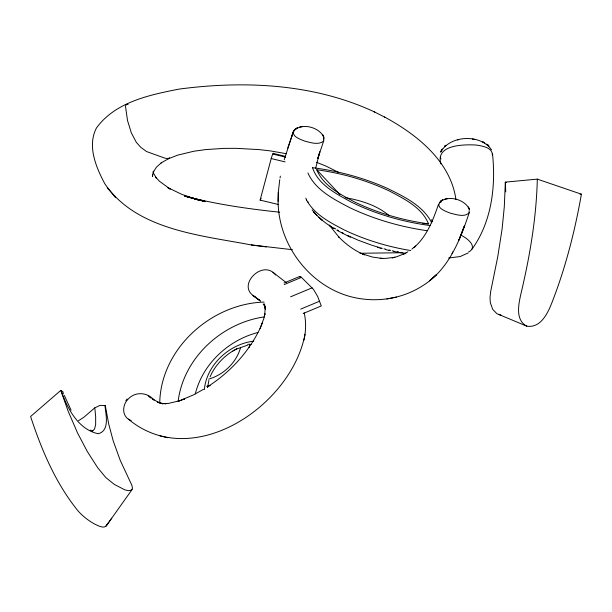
<?xml version="1.0" encoding="UTF-8"?>
<svg xmlns="http://www.w3.org/2000/svg" width="612" height="612" viewBox="0 0 612 612"><rect width="100%" height="100%" fill="white"/><g stroke="black" fill="none" stroke-linecap="round" stroke-linejoin="round"><path stroke-width="0.92" d="M469.06 210.857L469.243 212.609C460.308 239.636 448.994 268.706 424.009 284.871C406.207 296.812 384.114 301.708 362.901 299.008C315.387 293.538 278.261 248.434 278.116 201.279L278.299 192.168L279.76 179.683M505.336 182.139L537.313 179.132L581.4 194.188C574.974 230.747 565.756 266.924 552.345 301.571C548.145 312.434 541.069 328.415 526.787 326.158L496.86 313.65L492.714 309.343L490.296 302.611L490.036 297.424L490.663 291.633L497.808 256.451L502.131 228.773L504.303 206.787L505.336 182.139L505.734 191.87M159.732 402.78C160.841 348.71 211.224 303.667 264.101 302.068M278.116 201.279L278.338 192.306M537.313 179.132C536.387 218.056 529.793 256.596 520.797 294.403C518.486 304.753 515.258 320.122 526.787 326.158M204.347 389.622C206.642 364.737 229.362 343.936 253.766 341.152M452.673 251.945L452.589 252.504M249.604 344.196L249.13 347.517M178.138 401.457C183.294 358.112 221.819 322.853 264.338 316.909M207.621 387.518L208.86 380.473M492.4 154.928C492.278 147.308 482.187 146.046 476.358 145.044C464.164 144.348 435.17 144.478 440.877 163.863M280.059 177.924L280.35 176.157M304.998 334.19C291.802 405.435 192.864 472.931 128.298 419.105C121.658 414.561 122.691 404.463 128.007 399.292C134.9 391.336 147.415 392.055 154.125 400.095L151.983 398.588L159.143 402.75M304.026 339.997C305.916 331.084 306.237 321.759 304.187 312.847M315.677 168.231L319.808 151.83L317.727 158.562L323.809 140.615L323.465 138.549M106.748 524.844C104.973 529.564 97.996 525.624 95.028 524.255C88.572 520.781 82.697 516.207 77.854 510.691C55.6 483.159 41.555 449.889 30.6 416.497L60.787 390.387L62.967 391.779L63.342 393.883M294.012 130.899C290.937 136.43 300.829 139.467 304.669 141.089C310.529 142.573 318.339 145.342 323.58 141.127M439.714 202.687C435.798 208.057 446.301 211.576 450.095 213.083C455.917 214.452 464.584 217.75 469.243 212.609M195.297 393.921C202.641 363.979 228.375 340.058 257.935 332.477M169.317 157.613L168.82 158.546L161.086 162.914L161.713 162.486L156.473 167.099L153.367 171.934L153.704 171.199L152.503 176.065L152.526 174.16L152.541 176.57L152.419 174.963M278.651 204.561L260.131 200.109L271.468 157.582L272.669 154.155L273.694 153.161M284.197 159.816L293.4 131.58L287.732 148.096M240.638 347.325C236.538 362.564 223.663 374.743 208.661 379.165M291.457 137.264L293.163 132.085M262.234 323.312L262.609 322.425L260.092 328.476L263.864 318.393L264.958 313.757L264.744 314.843L265.187 307.874L265.325 309.114L264.675 305.618L265.424 308.119L264.162 304.937L265.042 306.505M438.597 204.079C433.128 219.769 426.985 236.331 414.056 247.508L415.693 246.039L411.899 249.099M440.931 151.661L441.596 150.169L440.931 151.661C450.608 135 480.672 133.906 491.528 149.825M440.717 152.243L441.107 151.187M299.314 277.014L299.826 276.417L301.096 277.014L313.459 289.346L317.704 296.545L321.269 305.954L303.17 313.52M210.061 376.946C214.628 365.685 225.094 354.509 236.875 348.825L232.889 351.005M260.429 327.657C249.183 351.556 230.655 371.652 208.654 386.088M260.131 200.109L261.125 198.319M60.787 390.387L68.108 411.119L77.663 433.212L87.332 451.557L97.721 467.759L105.723 477.452L114.176 484.329L124.71 489.807L128.489 490.671L131.526 490.113L132.498 488.284L131.871 485.301L120.289 460.499L113.22 440.923L108.722 424.078L105.295 405.588L100.024 405.373L94.799 407.822L95.663 416.688L95.656 424.514L94.592 428.943L92.473 431.208M468.532 252.075C478.63 246.835 466.749 237.739 460.683 235.1M471.936 249.275C491.681 221.881 495.98 186.392 492.476 153.566M132.138 489.478L106.603 525.379M105.891 526.381L111.721 518.188M452.344 253.024L451.954 253.506M125.827 400.707L127.204 399.009M293.607 131.029C301.563 122.278 319.403 127.059 323.916 137.356L322.922 134.969L324.161 139.031M294.012 130.471L297.348 127.793L294.877 129.453M439.447 202.457C447.785 194.601 464.868 199.16 469.35 209.342L468.356 206.955L469.565 209.993M440.311 201.447L442.782 199.787L440.877 200.889M94.715 407.898L83.928 417.208L78.489 420.719M468.05 253.001L460.216 256.535L448.65 257.996M203.574 389.293L193.507 394.885L179.148 400.959L184.64 398.947L183.799 399.253M403.599 254.187L407.86 251.823M405.878 253.123L396.943 256.665L392.238 257.843L394.885 257.331L385.162 258.432L380.19 258.356L382.752 258.509L372.647 257.101L362.702 254.018L364.637 254.837C354.685 250.843 345.902 244.364 338.497 236.668L338.941 237.135L329.225 225.032M236.546 349.008L247.638 345.16M440.365 202.32L441.145 202.021M284.09 282.989L299.826 276.417M284.236 284.565L301.479 277.366M290.585 296.812L312.135 287.816M300.668 309.121L319.632 301.203M180.043 400.623L168.453 403.43L164.674 403.721L165.921 403.66L160.474 403.232L163.159 403.859L157.276 401.962L159.824 403.086M457.646 139.911L458.709 139.697M210.245 385.652L206.741 386.233M386.853 298.939L396.423 297.111M302.091 126.661L299.605 127.051M447.525 198.648L445.039 199.045M247.776 344.38L248.694 344.273M580.084 194.318L581.4 194.188M402.405 252.718L359.948 253.269M251.172 344.648L249.696 344.265M263.16 304.072L264.728 304.057M422.831 223.533L428.53 223.847C421.859 207.544 404.593 199.076 389.89 191.258C366.84 180.28 341.993 173.196 316.718 169.754C323.388 186.056 340.655 194.532 355.358 202.35C378.407 213.32 403.254 220.412 428.53 223.847M292.505 249.704L251.264 244.945C200.874 235.268 136.384 230.227 104.813 183.738C96.069 167.39 87.049 145.993 96.428 128.03C115.14 102.036 149.703 94.822 179.347 89.061C244.532 80.47 313.604 83.676 373.986 111.698L374.781 112.103M279.692 212.203C247.661 208.83 215.646 204.232 184.464 196.016M312.426 167.68C338.268 170.893 363.727 177.771 387.511 188.435C404.096 196.659 423.014 205.555 431.774 222.867M251.264 244.945L266.365 246.919M430.297 225.576C402.857 221.919 375.86 214.162 350.99 201.96C336.225 193.767 318.232 184.893 312.556 167.742M427.283 230.732C400.47 226.891 374.116 219.287 349.643 207.621C333.815 199.26 315.57 190.171 307.905 172.974M472.349 139.077L474.736 139.437M345.168 197.645C360.782 200.346 376.793 205.242 389.11 215.585M405.595 253.636L393.753 251.478M501.006 315.042L498.818 314.568M410.805 250.553C387.84 246.804 365.326 239.996 344.311 229.967C330.197 222.615 314.568 214.628 306.604 200.139M128.153 104.331L126.279 104.422L125.491 106.32L127.533 120.602L131.358 132.934L136.323 142.359L140.752 147.285L146.551 151.547L164.85 158.141L168.491 158.707L177.732 155.119L194.05 151.195L205.831 149.573L223.877 148.395L235.857 148.326L259.144 149.603L270.267 150.889L286.47 153.727M397.157 251.792L398.772 252.09M392.254 250.782L393.899 251.134M160.069 435.935L167.757 437.695M388.957 250.033L390.609 250.415M405.557 253.575L403.706 252.963M273.09 153.398L285.131 156.29M272.73 154.04L285.697 157.154M271.2 158.554L285.093 161.889M385.659 249.574L389.722 250.568M193.109 198.25L204.791 201.226L186.538 196.536M383.984 248.793L385.644 249.222M186.232 196.513L205.081 201.654L184.878 195.97M380.664 247.891L382.324 248.35M92.619 430.909L90.247 430.121M377.535 247.332L381.597 248.495M184.748 195.955L199.152 200.239L181.902 194.409L167.428 187.425L170.228 189.1L159.449 181.244L155.525 176.967L156.29 177.97L152.847 171.98M506.415 182.483L505.673 182.254M379.004 247.416L373.481 245.741M371.56 245.121L372.846 245.534M104.958 405.473C105.769 414.24 110.114 430.71 98.234 433.74C78.336 429.639 67.175 408.273 61.062 390.479M370.926 244.907L358.464 240.309M316.435 162.241L325.989 166.089L338.535 172.362M131.213 420.597L128.298 419.105M357.867 240.057L347.998 235.666M255.303 296.82C235.192 286.37 262.862 258.279 275.591 274.979M350.37 237.219L336.99 230.349M384.52 117.022L385.369 117.45C417.231 134.854 450.616 161.415 455.955 199.665M373.986 111.698L385.369 117.45M341.588 232.376L343.141 233.21M337.135 229.837L338.581 230.686M334.351 228.123L335.72 228.98M330.052 226.042L333.999 228.567C325.783 223.533 317.995 217.52 312.089 209.832M257.843 299L259.985 300.507L253.008 295.573L260.62 301.242M148.203 395.811L150.506 397.999M272.914 272.271L286.209 282.622M316.718 169.754L339.92 194.532M315.417 213.741L313.635 211.767L316.878 215.355M115.63 197.699L107.215 187.624M207.17 386.6L207.453 387.09M308.15 202.205L307.805 201.662M263.665 304.363L265.027 306.558M431.537 219.746L432.462 221.292M71.084 410.178L64.314 395.406M440.946 158.913L440.319 157.055M305.824 198.158L306.52 200.078M459.436 238.711L458.885 240.133L464.562 225.53L459.436 238.711M442.178 149.19L441.367 150.651L442.178 149.19M436.371 274.734L429.548 280.778L436.371 274.734M444.916 146.092L444.411 146.536L445.842 145.296L444.916 146.092M483.847 142.451L482.73 141.885L484.605 142.841L483.847 142.451M487.228 144.608L486.647 144.141L488.124 145.335L487.228 144.608M322.447 220.427L318.852 217.275L322.447 220.427M488.468 145.671L487.588 144.883L488.965 146.13L488.468 145.671"/></g></svg>
